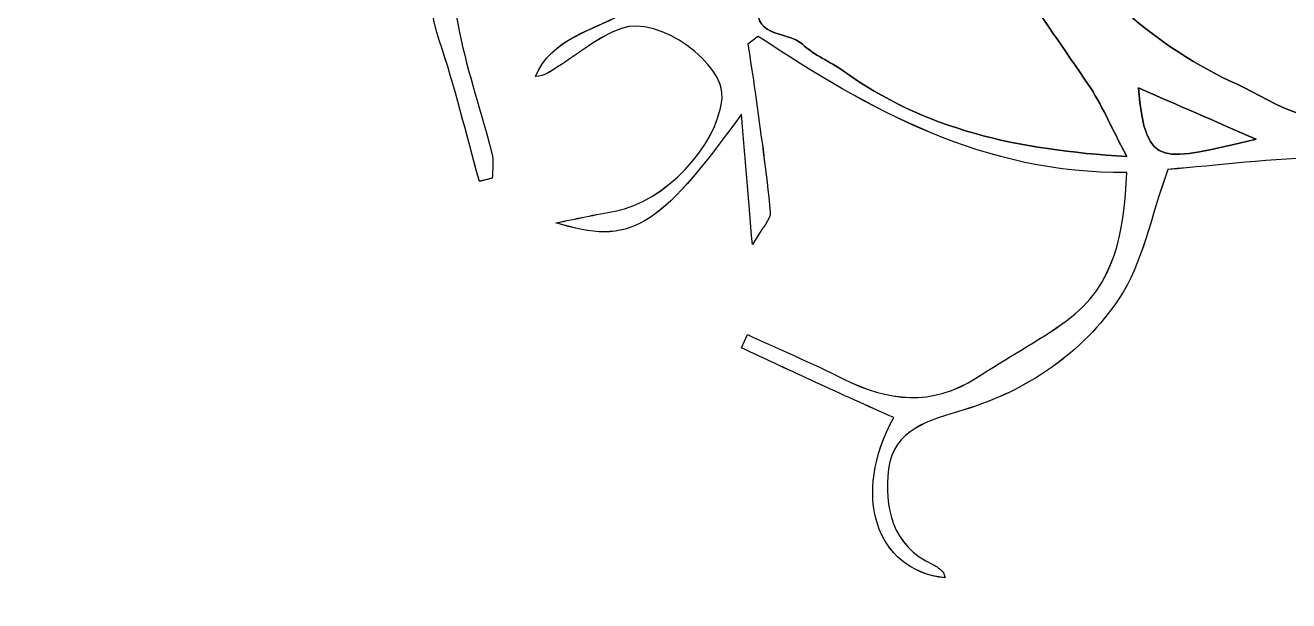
# Model space of a CAD drawing. Extents: x 105 to 524, y 66 to 486.
# Drawn here: x 162.3 to 227.5, y 169.9 to 199.6 of the extents above; entities that cross this region are included whole.
import ezdxf

# ---------------------------------------------------------------- set-up
doc = ezdxf.new("R2010")
doc.units = 0
doc.layers.add('tree', color=7, linetype='CONTINUOUS')

msp = doc.modelspace()

# ---------------------------------------------------------------- linework, layer by layer
at = {"layer": 'tree', "color": 7}
for p, q in [((225.837605, 193.724153), (225.837605, 193.724153)), ((225.837736, 193.724181), (225.837736, 193.724181)), ((219.145079, 192.838338), (219.145079, 192.838338)), ((219.145108, 192.838416), (219.145108, 192.838416)), ((186.375259, 191.710599), (185.707941, 191.548808)), ((186.375277, 191.709542), (185.70796, 191.547752)), ((199.240651, 182.948192), (199.559489, 183.628192)), ((199.240678, 182.946697), (199.559516, 183.626697)), ((199.24068, 182.947754), (199.559517, 183.627755))]:
    msp.add_line(p, q, dxfattribs=at)
for points in [[(166.378336, 127.581008), (127.042579, 166.916765), (104.943981, 220.267501), (104.943981, 275.896663)], [(124.94399, 275.895598), (124.94399, 225.580675), (144.93545, 177.326521), (180.520476, 141.748499)], [(217.161823, 196.550439), (214.740098, 200.107158), (212.261224, 203.625432), (209.772208, 207.135695)], [(217.161823, 196.550439), (214.740098, 200.107158), (212.261224, 203.625432), (209.772208, 207.135695)], [(209.772236, 207.135776), (212.261252, 203.625245), (214.740123, 200.106971), (217.161851, 196.55052)], [(209.772236, 207.135776), (212.261252, 203.625245), (214.740123, 200.106971), (217.161851, 196.55052)], [(183.635487, 198.839159), (182.67657, 201.637919), (183.504641, 203.952109), (185.477217, 206.115454)], [(183.635495, 198.838721), (182.676578, 201.637216), (183.504649, 203.951403), (185.477224, 206.114749)], [(183.635514, 198.837663), (182.676597, 201.636157), (183.504668, 203.950347), (185.477243, 206.113692)], [(224.844317, 196.563333), (220.58727, 198.475452), (217.359103, 201.619418), (214.497574, 205.188418)], [(224.844317, 196.563333), (220.58727, 198.475452), (217.359103, 201.619418), (214.497574, 205.188418)], [(214.497631, 205.188337), (217.359159, 201.619337), (220.587327, 198.475371), (224.844374, 196.563255)], [(214.497631, 205.188337), (217.359159, 201.619337), (220.587327, 198.475371), (224.844374, 196.563255)], [(185.672685, 204.592863), (183.803985, 203.202426), (184.304406, 201.149077), (184.688934, 199.23963)], [(185.672712, 204.591101), (183.804012, 203.200931), (184.304433, 201.147582), (184.688961, 199.238135)], [(185.672712, 204.592156), (183.804013, 203.20199), (184.304432, 201.14864), (184.68896, 199.239191)], [(188.607916, 196.961215), (189.439992, 198.980925), (191.55009, 199.296497), (193.511717, 200.411943)], [(188.607943, 196.960779), (189.440019, 198.980488), (191.550117, 199.296059), (193.511477, 200.411503)], [(188.607943, 196.95972), (189.440019, 198.97943), (191.550117, 199.295002), (193.511477, 200.410448)], [(200.283978, 200.991932), (199.517325, 198.942321), (201.626089, 199.348397), (202.393275, 198.630219)], [(200.283978, 200.991932), (199.517325, 198.942321), (201.626089, 199.348397), (202.393275, 198.630219)], [(202.3933, 198.6303), (201.626114, 199.348478), (199.517353, 198.942135), (200.283738, 200.992013)], [(202.3933, 198.6303), (201.626114, 199.348478), (199.517353, 198.942135), (200.283738, 200.992013)], [(198.244617, 195.805455), (198.44329, 197.612649), (194.981202, 200.154039), (193.042005, 199.451613)], [(198.244643, 195.804751), (198.443317, 197.612212), (194.981227, 200.153333), (193.042032, 199.451175)], [(198.244644, 195.803693), (198.443316, 197.611153), (194.981229, 200.152277), (193.042032, 199.450118)], [(184.688934, 199.23963), (185.112182, 197.136889), (185.819553, 195.092349), (186.360029, 193.011501)], [(184.68896, 199.239191), (185.112208, 197.136452), (185.819313, 195.091911), (186.360054, 193.011062)], [(184.688961, 199.238135), (185.112209, 197.135394), (185.819313, 195.090854), (186.360056, 193.010006)], [(193.042005, 199.451613), (191.857712, 199.022574), (190.833105, 198.148212), (189.744677, 197.46127)], [(193.042032, 199.451175), (191.857739, 199.022137), (190.832863, 198.147774), (189.744703, 197.460567)], [(193.042032, 199.450118), (191.857739, 199.021079), (190.832865, 198.146717), (189.744704, 197.459508)], [(185.707933, 191.549247), (185.026464, 193.98251), (184.453411, 196.452617), (183.635487, 198.839159)], [(185.707941, 191.548808), (185.026473, 193.981804), (184.453421, 196.45218), (183.635495, 198.838721)], [(185.70796, 191.547752), (185.026491, 193.980748), (184.453437, 196.451122), (183.635514, 198.837663)], [(200.115186, 199.040462), (199.934404, 198.909375), (199.75389, 198.77802), (199.573108, 198.646665)], [(199.573108, 198.646665), (199.701017, 197.819292), (199.842278, 196.99352), (199.954432, 196.163744)], [(200.115212, 199.040023), (199.934431, 198.90867), (199.753915, 198.777581), (199.573134, 198.646228)], [(199.573134, 198.646228), (199.701044, 197.818587), (199.842303, 196.992815), (199.954459, 196.163307)], [(200.115212, 199.038967), (199.934431, 198.907612), (199.753916, 198.776525), (199.573135, 198.64517)], [(199.573135, 198.64517), (199.701044, 197.81753), (199.842304, 196.991758), (199.954458, 196.162248)], [(219.156001, 192.009255), (211.810714, 191.907535), (205.874295, 195.22851), (200.115186, 199.040462)], [(219.15603, 192.008548), (211.810741, 191.906832), (205.87432, 195.228072), (200.115212, 199.040023)], [(219.156028, 192.007493), (211.810741, 191.905773), (205.874321, 195.227015), (200.115212, 199.038967)], [(202.393275, 198.630219), (202.996504, 198.065288), (203.822438, 197.746246), (204.504174, 197.254999)], [(202.393275, 198.630219), (202.996504, 198.065288), (203.822438, 197.746246), (204.504174, 197.254999)], [(204.504198, 197.255081), (203.822462, 197.746327), (202.996528, 198.065369), (202.3933, 198.6303)], [(204.504198, 197.255081), (203.822462, 197.746327), (202.996528, 198.065369), (202.3933, 198.6303)], [(189.744677, 197.46127), (189.403675, 197.246084), (189.08911, 196.989782), (188.607916, 196.961215)], [(189.744703, 197.460567), (189.403701, 197.245379), (189.089136, 196.989079), (188.607943, 196.960779)], [(189.744704, 197.459508), (189.403702, 197.244322), (189.089137, 196.98802), (188.607943, 196.95972)], [(204.504174, 197.254999), (208.696599, 194.233578), (213.464479, 193.156844), (219.145079, 192.838338)], [(204.504174, 197.254999), (208.696599, 194.233578), (213.464479, 193.156844), (219.145079, 192.838338)], [(219.145108, 192.838416), (213.464503, 193.156657), (208.696623, 194.233659), (204.504198, 197.255081)], [(219.145108, 192.838416), (213.464503, 193.156657), (208.696623, 194.233659), (204.504198, 197.255081)], [(219.145079, 192.838338), (218.310866, 194.418596), (217.839819, 195.555133), (217.161823, 196.550439)], [(219.145079, 192.838338), (218.310866, 194.418596), (217.839819, 195.555133), (217.161823, 196.550439)], [(217.161851, 196.55052), (217.839847, 195.554946), (218.310894, 194.418409), (219.145108, 192.838416)], [(217.161851, 196.55052), (217.839847, 195.554946), (218.310894, 194.418409), (219.145108, 192.838416)], [(231.312932, 195.694042), (229.045287, 193.784597), (226.936522, 195.623561), (224.844317, 196.563333)], [(231.312932, 195.694042), (229.045287, 193.784597), (226.936522, 195.623561), (224.844317, 196.563333)], [(224.844374, 196.563255), (226.936579, 195.62348), (229.045343, 193.784516), (231.312988, 195.693965)], [(224.844374, 196.563255), (226.936579, 195.62348), (229.045343, 193.784516), (231.312988, 195.693965)], [(192.728508, 190.015976), (195.257848, 190.485061), (197.971976, 193.326538), (198.244617, 195.805455)], [(192.728535, 190.014214), (195.257875, 190.483566), (197.972002, 193.325043), (198.244644, 195.803693)], [(192.728536, 190.015273), (195.257875, 190.484622), (197.972003, 193.326099), (198.244643, 195.804751)], [(199.954432, 196.163744), (200.23455, 194.094642), (200.539502, 192.027409), (200.736572, 189.950032)], [(199.954458, 196.162248), (200.234309, 194.093147), (200.539528, 192.025647), (200.736599, 189.948536)], [(199.954459, 196.163307), (200.23431, 194.094206), (200.53953, 192.026706), (200.736599, 189.949593)], [(225.837736, 193.724181), (223.620027, 194.690651), (221.775091, 195.494529), (219.748308, 196.377969)], [(219.748308, 196.377969), (220.12269, 192.039265), (221.023928, 192.645309), (225.837736, 193.724181)], [(225.837736, 193.724181), (223.620027, 194.690651), (221.775091, 195.494529), (219.748308, 196.377969)], [(219.748308, 196.377969), (220.12269, 192.039265), (221.023928, 192.645309), (225.837736, 193.724181)], [(225.837605, 193.724153), (221.023794, 192.645284), (220.122821, 192.039236), (219.748442, 196.377941)], [(219.748442, 196.377941), (221.774956, 195.494769), (223.619893, 194.690623), (225.837605, 193.724153)], [(225.837605, 193.724153), (221.023794, 192.645284), (220.122821, 192.039236), (219.748442, 196.377941)], [(219.748442, 196.377941), (221.774956, 195.494769), (223.619893, 194.690623), (225.837605, 193.724153)], [(199.244123, 195.014925), (194.901092, 189.029749), (193.52133, 188.218127), (189.663499, 189.405391)], [(199.244151, 195.014219), (194.901118, 189.029312), (193.52109, 188.21769), (189.663525, 189.404953)], [(199.244149, 195.013163), (194.901118, 189.028253), (193.52109, 188.216632), (189.663526, 189.403896)], [(199.810234, 188.287809), (199.597675, 190.812914), (199.439858, 192.688988), (199.244123, 195.014925)], [(199.81026, 188.286314), (199.597702, 190.811418), (199.439885, 192.687493), (199.244149, 195.013163)], [(199.810261, 188.287371), (199.597701, 190.812476), (199.439886, 192.688549), (199.244151, 195.014219)], [(186.360029, 193.011501), (186.465774, 192.604355), (186.37525, 192.145949), (186.37525, 191.711304)], [(186.360054, 193.011062), (186.465799, 192.603649), (186.375259, 192.145511), (186.375259, 191.710599)], [(186.360056, 193.010006), (186.465801, 192.602593), (186.375277, 192.144454), (186.375277, 191.709542)], [(229.54814, 192.782164), (226.672991, 192.743452), (223.802115, 192.368611), (221.278116, 192.16357)], [(229.548166, 192.780669), (226.672751, 192.741957), (223.802142, 192.367116), (221.278142, 192.162075)], [(229.548168, 192.781728), (226.67275, 192.743014), (223.802141, 192.368174), (221.278143, 192.163132)], [(216.039722, 184.348507), (218.58001, 186.200286), (219.007264, 188.945116), (219.156001, 192.009255)], [(216.039748, 184.347011), (218.580037, 186.198791), (219.00729, 188.943621), (219.156028, 192.007493)], [(216.039749, 184.348067), (218.580039, 186.199847), (219.007291, 188.944677), (219.15603, 192.008548)], [(221.278116, 192.16357), (220.374742, 189.683585), (219.964311, 187.309057), (218.738361, 185.481573)], [(221.278143, 192.163132), (220.374767, 189.683147), (219.964339, 187.308621), (218.738386, 185.481136)], [(221.278142, 192.162075), (220.374768, 189.68209), (219.964338, 187.307562), (218.738388, 185.480078)], [(186.37525, 191.711304), (186.152811, 191.657374), (185.930372, 191.603177), (185.707933, 191.549247)], [(189.663499, 189.405391), (190.684902, 189.609631), (191.704435, 189.825885), (192.728508, 190.015976)], [(189.663525, 189.404953), (190.68493, 189.609194), (191.704461, 189.825447), (192.728536, 190.015273)], [(189.663526, 189.403896), (190.684928, 189.608136), (191.704462, 189.82439), (192.728535, 190.014214)], [(200.736572, 189.950032), (200.77102, 189.589073), (200.327477, 189.182729), (199.810234, 188.287809)], [(200.736599, 189.948536), (200.771046, 189.587578), (200.327504, 189.181233), (199.81026, 188.286314)], [(200.736599, 189.949593), (200.771065, 189.588637), (200.327503, 189.18229), (199.810261, 188.287371)], [(218.738361, 185.481573), (216.853105, 182.671867), (214.02629, 180.731183), (210.73003, 179.741485)], [(218.738386, 185.481136), (216.853131, 182.671431), (214.026316, 180.730479), (210.730056, 179.741047)], [(218.738388, 185.480078), (216.853132, 182.670372), (214.026317, 180.729421), (210.730056, 179.73999)], [(211.384529, 181.40264), (212.923175, 182.405687), (214.559022, 183.26937), (216.039722, 184.348507)], [(211.384554, 181.402203), (212.923201, 182.405249), (214.559049, 183.268934), (216.039749, 184.348067)], [(211.384555, 181.401145), (212.923202, 182.404192), (214.559048, 183.267875), (216.039748, 184.347011)], [(199.559489, 183.628192), (201.206551, 182.872102), (202.874976, 182.15873), (204.495601, 181.349244)], [(199.559516, 183.626697), (201.206578, 182.87034), (202.875002, 182.157235), (204.495628, 181.347749)], [(199.559517, 183.627755), (201.206576, 182.871399), (202.875003, 182.158291), (204.495629, 181.348807)], [(203.084597, 181.159954), (201.799899, 181.748914), (200.521878, 182.35149), (199.240651, 182.948192)], [(203.084624, 181.158459), (201.799926, 181.747419), (200.521637, 182.349995), (199.240678, 182.946697)], [(203.084624, 181.159517), (201.799927, 181.748476), (200.521637, 182.351052), (199.24068, 182.947754)], [(207.110125, 179.338611), (205.768015, 179.945192), (204.423235, 180.545898), (203.084597, 181.159954)], [(207.110154, 179.338175), (205.768042, 179.944755), (204.42326, 180.545461), (203.084624, 181.159517)], [(207.110152, 179.337116), (205.768042, 179.943696), (204.423262, 180.544403), (203.084624, 181.158459)], [(204.495601, 181.349244), (206.817724, 180.189479), (209.087774, 179.905144), (211.384529, 181.40264)], [(204.495628, 181.347749), (206.81775, 180.187984), (209.087801, 179.903649), (211.384555, 181.401145)], [(204.495629, 181.348807), (206.81775, 180.189043), (209.087801, 179.904707), (211.384554, 181.402203)], [(210.73003, 179.741485), (208.965473, 179.212062), (207.094103, 178.736836), (206.849768, 176.68936)], [(210.730056, 179.741047), (208.9655, 179.211358), (207.09413, 178.736399), (206.849793, 176.688923)], [(210.730056, 179.73999), (208.9655, 179.2103), (207.09413, 178.735341), (206.849794, 176.687865)], [(209.770846, 171.057933), (206.168565, 171.450662), (204.915111, 175.358995), (207.110125, 179.338611)], [(209.768736, 171.055637), (206.168592, 171.449167), (204.915137, 175.357233), (207.110152, 179.337116)], [(209.768736, 171.056695), (206.168593, 171.450226), (204.915139, 175.358291), (207.110154, 179.338175)], [(206.849768, 176.68936), (206.616648, 174.734793), (206.98462, 172.728165), (209.16468, 171.736599)], [(206.849793, 176.688923), (206.616674, 174.734354), (206.984646, 172.727729), (209.164707, 171.736159)], [(206.849794, 176.687865), (206.616674, 174.733298), (206.984646, 172.72667), (209.164707, 171.735104)], [(209.16468, 171.736599), (209.338252, 171.657572), (209.493932, 171.520611), (209.629318, 171.382582)], [(209.164707, 171.736159), (209.338277, 171.657133), (209.493958, 171.520175), (209.629343, 171.382143)], [(209.164707, 171.735104), (209.338278, 171.656077), (209.493959, 171.519116), (209.629345, 171.381087)], [(209.629318, 171.382582), (209.706491, 171.303823), (209.725717, 171.168196), (209.770846, 171.057933)], [(209.629343, 171.382143), (209.706517, 171.303386), (209.725743, 171.16776), (209.768736, 171.056695)], [(209.629345, 171.381087), (209.706518, 171.302328), (209.725744, 171.166701), (209.768736, 171.055637)]]:
    msp.add_open_spline(points, degree=3, dxfattribs=at)

doc.saveas('drawing.dxf')
